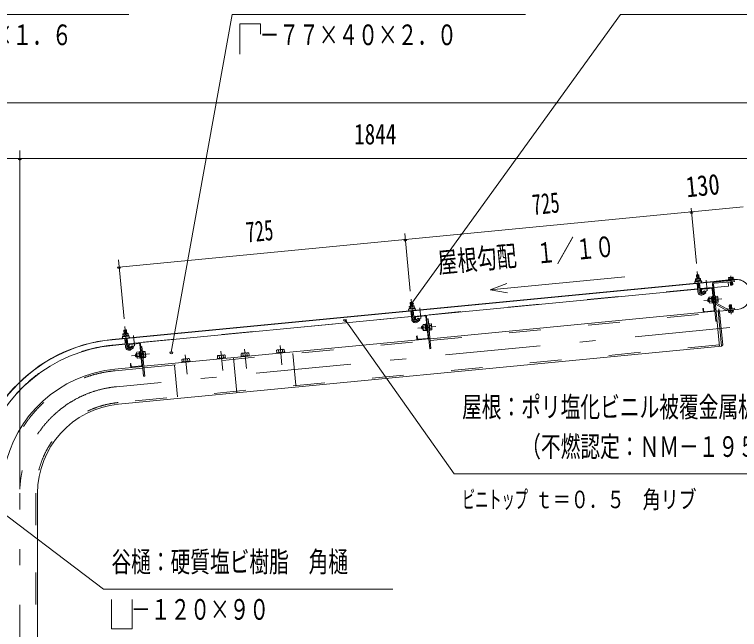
# Model space of a CAD drawing. Units: millimetres, scale not verified. Extents: x -31502 to 31507, y -14700 to 14700.
# Drawn here: x 21863 to 28261, y 6040 to 11466 of the extents above; entities that cross this region are included whole.
import ezdxf
from ezdxf.enums import TextEntityAlignment as Align

# ---------------------------------------------------------------- set-up
doc = ezdxf.new("R2010")
doc.units = ezdxf.units.MM
doc.header["$LTSCALE"] = 70
doc.linetypes.add('USER2', pattern=[10, 4, -6])
doc.linetypes.add('USER3', pattern=[24, 12, -5, 2, -5])
for name, color, linetype, lineweight in [('0-6_2-02BOLD', 7, 'Continuous', 18), ('0-7_2-12HIDDEN', 3, 'USER2', 18), ('0-8_2-22CENTER', 3, 'USER3', 18), ('0-9_2-42THIN', 4, 'Continuous', 18), ('0-A_2-52DIM', 3, 'Continuous', 18)]:
    doc.layers.add(name, color=color, linetype=linetype, lineweight=lineweight)
doc.styles.add('ＭＳ ゴシック', font='')
doc.styles.get('ＭＳ ゴシック').set_extended_font_data('MS Gothic')

msp = doc.modelspace()

# ---------------------------------------------------------------- linework, layer by layer
at = {"layer": '0-6_2-02BOLD'}
for p, q in [((27901.28, 9167.53), (27880.38, 9165.51)), ((22723.98, 8598.56), (28217.03, 9127.48)), ((28159.02, 9120.14), (22724.16, 8596.82)), ((27882.65, 9132.98), (27884.37, 9115.13)), ((27887.27, 9093.97), (27894.67, 9017.1)), ((27906.99, 9117.31), (27905.27, 9135.15)), ((27915.58, 9019.12), (27908.17, 9095.98)), ((28085.69, 8537.81), (28032.87, 9086.36)), ((28032.88, 9086.35), (28048.35, 8925.66)), ((28159.34, 9116.81), (28158.84, 9121.87)), ((28175.96, 9130.92), (28174.8, 9143.09)), ((28176.75, 9118.49), (28176.27, 9123.55)), ((28180.22, 9082.1), (28177.81, 9107.34)), ((28196.08, 9132.83), (28194.91, 9145.01)), ((28197.18, 9125.56), (28197.66, 9120.5)), ((25387.23, 8802.25), (27892.13, 9043.45)), ((27890.89, 9056.39), (27911.79, 9058.41)), ((27913.04, 9045.47), (28024.53, 9056.2)), ((27926.65, 9035.52), (27928.94, 9011.83)), ((27931.69, 9041.63), (28013.91, 9049.55)), ((28020.02, 9044.52), (28038, 8857.77)), ((28039.02, 9022.43), (28027.88, 9021.36)), ((27964.47, 9011.27), (27942.25, 8995.42)), ((27988.34, 8931.58), (27985.67, 8959.44)), ((28015.35, 8961.43), (27995.14, 8959.49)), ((28066.93, 8966.4), (28050.2, 8964.79)), ((27997.65, 8933.34), (28017.87, 8935.29)), ((28015.95, 8955.33), (28023.59, 8949.04)), ((28024.26, 8942.07), (28016.61, 8948.36)), ((28144.47, 8858.25), (28049.96, 8908.91)), ((28051.64, 8920.71), (28149.75, 8868.13)), ((28052.72, 8938.64), (28069.45, 8940.25)), ((25356.83, 8889.77), (25358.55, 8871.92)), ((25361.46, 8850.75), (25368.85, 8773.89)), ((25381.17, 8874.1), (25379.46, 8891.95)), ((25389.76, 8775.9), (25382.36, 8852.77)), ((28044.65, 8847.16), (25529.98, 8605.03)), ((28032.97, 8851.66), (27950.75, 8843.75)), ((28081.1, 8852.08), (28079.59, 8867.76)), ((28242.4, 8864.1), (28084.92, 8848.93)), ((28085.09, 8847.2), (28242.56, 8862.35)), ((28176.02, 8838.04), (28174.86, 8850.22)), ((28194.97, 8852.13), (28196.13, 8839.96)), ((22861.41, 8559.04), (25366.32, 8800.24)), ((25365.08, 8813.17), (25385.98, 8815.19)), ((25400.84, 8792.31), (25403.12, 8768.62)), ((25405.88, 8798.41), (25488.09, 8806.34)), ((25438.65, 8768.06), (25416.43, 8752.21)), ((25494.21, 8801.3), (25512.19, 8614.56)), ((25513.2, 8779.21), (25502.06, 8778.14)), ((25466.82, 8716.9), (25459.85, 8716.23)), ((25489.54, 8718.22), (25469.32, 8716.28)), ((25490.13, 8712.12), (25497.77, 8705.82)), ((25498.44, 8698.85), (25490.8, 8705.15)), ((25541.11, 8723.19), (25524.38, 8721.58)), ((22828.75, 8679.1), (22831.71, 8648.4)), ((22831.01, 8646.56), (22832.74, 8628.71)), ((22855.36, 8630.89), (22853.64, 8648.73)), ((25462.53, 8688.36), (25469.5, 8689.04)), ((25471.84, 8690.13), (25492.06, 8692.07)), ((25493.42, 8677.98), (25500.39, 8678.65)), ((25500.62, 8676.2), (25506.2, 8676.74)), ((25526.9, 8695.43), (25543.63, 8697.04)), ((22835.64, 8607.55), (22843.04, 8530.68)), ((22863.94, 8532.69), (22856.55, 8609.56)), ((25518.84, 8603.95), (23004.16, 8361.82)), ((25507.15, 8608.45), (25424.93, 8600.54)), ((22840.5, 8557.03), (22729.02, 8546.29)), ((22839.26, 8569.97), (22860.16, 8571.99)), ((22962.28, 8563.13), (22880.06, 8555.21)), ((22890.62, 8509.01), (22912.84, 8524.85)), ((22986.37, 8371.35), (22968.39, 8558.09)), ((22987.39, 8536.01), (22976.25, 8534.94)), ((22943.51, 8473.07), (22963.72, 8475.01)), ((22966.24, 8448.87), (22946.03, 8446.92)), ((22964.31, 8468.91), (22971.96, 8462.61)), ((22964.99, 8461.94), (22972.63, 8455.64)), ((22996.97, 8494.91), (22991.4, 8494.38)), ((22998.57, 8478.37), (23015.3, 8479.98)), ((23017.82, 8453.84), (23001.09, 8452.22)), ((23669.98, 8454.4), (23672.03, 8433.16)), ((23706.22, 8436.45), (23704.18, 8457.69)), ((23881.07, 8453.29), (23879.02, 8474.52)), ((23913.21, 8477.82), (23915.26, 8456.58)), ((23930.31, 8479.46), (23932.36, 8458.23)), ((23934.74, 8458.46), (23935.41, 8451.49)), ((24194.65, 8483.48), (24192.6, 8504.72)), ((24226.8, 8508.01), (24228.84, 8486.77)), ((24243.89, 8509.66), (24245.94, 8488.42)), ((24248.32, 8488.65), (24248.99, 8481.68)), ((23002.35, 8439.15), (23019.09, 8440.76)), ((23358.48, 8402.97), (23356.43, 8424.21)), ((23390.63, 8427.5), (23392.68, 8406.26)), ((23407.73, 8429.15), (23409.77, 8407.91)), ((23412.16, 8408.14), (23412.82, 8401.17)), ((23794.31, 8437.9), (23824.2, 8127.49)), ((22993.02, 8360.74), (22749.14, 8337.26)), ((22899.11, 8357.33), (22981.33, 8365.25)), ((22065.61, 5778.4), (22065.61, 7241.41))]:
    msp.add_line(p, q, dxfattribs=at)
for points in [[(27904.24, 9136.83), (27901.28, 9167.53), (27899.37, 9169.1), (27881.96, 9167.43), (27880.38, 9165.51), (27883.34, 9134.81)], [(27873.05, 9114.05), (27871.33, 9131.89), (27874.2, 9133.93), (27913.39, 9137.71), (27916.59, 9136.25), (27918.31, 9118.41)], [(28035.83, 9055.7), (28164.04, 9068.04), (28160.41, 9105.66)], [(28038.1, 9105.14), (28215.08, 9122.18), (28216.16, 9111.03), (28039.17, 9093.99)], [(28216.87, 9129.22), (28054.17, 9113.55), (28054.33, 9111.81)], [(28167.61, 9144.18), (28164.74, 9142.14), (28165.89, 9129.96)], [(28167.61, 9144.18), (28201.76, 9147.44), (28204.97, 9145.98), (28206.13, 9133.79)], [(28198.72, 9109.35), (28201.12, 9084.09), (28197.97, 9080.28), (28184.03, 9078.95), (28180.22, 9082.1), (28201.12, 9084.09)], [(27928.94, 9011.83), (27923.36, 9011.29), (27921.08, 9034.98)], [(27930.05, 9012.52), (27952.28, 9028.37), (27964.47, 9011.27)], [(28021.73, 9085.29), (28053.04, 8760.06), (28064.18, 8761.14)], [(27992.63, 8960.11), (27985.67, 8959.44), (27980.94, 8953.72), (27982.62, 8936.29), (27988.34, 8931.58), (27995.31, 8932.25)], [(28019.13, 8922.21), (27998.92, 8920.26), (27996.09, 8924.23), (27991.86, 8968.13), (27993.88, 8972.56), (28014.1, 8974.51)], [(28020.97, 8976.21), (28014, 8975.53), (28019.23, 8921.19), (28026.21, 8921.86)], [(28032.02, 8919.96), (28026.44, 8919.42), (28020.73, 8978.64), (28026.31, 8979.18)], [(28048.74, 8921.57), (28054.31, 8922.11), (28048.61, 8981.33), (28043.03, 8980.8)], [(28048.94, 8977.87), (28065.68, 8979.48), (28068.5, 8975.51), (28072.73, 8931.62), (28070.71, 8927.18), (28053.98, 8925.57)], [(25347.23, 8870.83), (25345.51, 8888.68), (25348.38, 8890.72), (25387.57, 8894.5), (25390.77, 8893.04), (25392.49, 8875.19)], [(25375.47, 8924.31), (25373.56, 8925.89), (25356.14, 8924.22), (25354.56, 8922.31)], [(25378.43, 8893.61), (25375.47, 8924.31), (25354.56, 8922.31), (25357.52, 8891.6)], [(28190.71, 8900.95), (28186.9, 8904.1), (28172.97, 8902.77), (28169.82, 8898.96)], [(28172.64, 8869.15), (28169.82, 8898.96), (28190.71, 8900.95), (28193.56, 8871.16)], [(22779.04, 8026.85), (28103.11, 8539.49), (28073.22, 8849.91), (28055.8, 8848.23)], [(27944.63, 8848.78), (27942.35, 8872.47), (27936.77, 8871.94), (27939.06, 8848.25)], [(28073.22, 8849.91), (28084.67, 8840.47), (28112.55, 8550.95), (28103.11, 8539.49)], [(28079.59, 8867.76), (28077.85, 8867.6), (28079.36, 8851.92)], [(28153.73, 8867.33), (28217.93, 8873.51), (28219, 8862.35), (28154.81, 8856.18)], [(28164.8, 8849.26), (28165.96, 8837.08), (28169.18, 8835.61), (28203.32, 8838.87), (28206.19, 8840.92), (28205.04, 8853.1)], [(25403.12, 8768.62), (25397.54, 8768.08), (25395.26, 8791.76)], [(25404.24, 8769.31), (25426.45, 8785.15), (25438.65, 8768.06)], [(25499.78, 8801.83), (25527.22, 8516.85), (25538.37, 8517.93), (25513.21, 8779.22)], [(25488.28, 8731.3), (25468.05, 8729.35), (25466.05, 8724.91)], [(25466.05, 8724.91), (25470.27, 8681.02), (25473.1, 8677.05), (25493.32, 8679)], [(25495.16, 8732.99), (25488.18, 8732.32), (25493.42, 8677.98)], [(25500.62, 8676.2), (25494.91, 8735.43), (25500.49, 8735.97)], [(25522.92, 8678.35), (25528.49, 8678.89), (25522.79, 8738.12), (25517.21, 8737.58)], [(25523.12, 8734.65), (25539.86, 8736.27), (25542.69, 8732.3), (25546.91, 8688.4), (25544.9, 8683.97), (25528.16, 8682.35)], [(22821.42, 8627.63), (22819.7, 8645.47), (22822.57, 8647.51), (22861.75, 8651.29), (22864.95, 8649.83), (22866.68, 8631.98)], [(22852.61, 8650.41), (22849.65, 8681.11), (22828.75, 8679.1), (22830.33, 8681.01), (22847.74, 8682.69), (22849.65, 8681.11)], [(25418.82, 8605.57), (25416.54, 8629.25), (25410.96, 8628.72), (25413.24, 8605.03)], [(22875.02, 8549.1), (22877.3, 8525.41), (22871.73, 8524.87), (22869.45, 8548.56)], [(22912.84, 8524.85), (22900.64, 8541.94), (22878.43, 8526.1)], [(22973.97, 8558.63), (23001.41, 8273.65), (23012.55, 8274.72), (22987.39, 8536.01)], [(24177.55, 8481.83), (24175.5, 8503.07), (24180.65, 8506.74), (24238.14, 8512.28), (24243.89, 8509.66)], [(22936.72, 8445.16), (22930.99, 8449.88), (22929.31, 8467.3), (22934.03, 8473.03)], [(22943.69, 8445.83), (22936.72, 8445.16), (22934.03, 8473.03), (22941, 8473.7)], [(22962.47, 8488.1), (22942.25, 8486.15), (22940.23, 8481.71), (22944.45, 8437.81), (22947.29, 8433.85), (22967.51, 8435.79)], [(22974.58, 8435.44), (22967.6, 8434.77), (22962.37, 8489.11), (22969.34, 8489.79)], [(22974.68, 8492.76), (22969.1, 8492.23), (22974.81, 8433), (22980.38, 8433.53)], [(22996.97, 8494.91), (23002.68, 8435.68), (22997.11, 8435.15)], [(23019.09, 8440.76), (23021.1, 8445.19), (23016.87, 8489.09), (23014.05, 8493.06), (22997.31, 8491.45)], [(23654.93, 8431.51), (23652.89, 8452.76), (23658.03, 8456.43), (23715.52, 8461.96), (23721.27, 8459.34), (23723.32, 8438.1)], [(23934.74, 8458.46), (23861.58, 8451.41), (23862.25, 8444.44)], [(23863.96, 8451.64), (23861.92, 8472.88), (23867.07, 8476.55), (23924.56, 8482.09), (23930.31, 8479.46)], [(24248.32, 8488.65), (24175.16, 8481.6), (24175.83, 8474.63)], [(22887.42, 8361.83), (22885.15, 8385.51), (22890.72, 8386.05), (22893.01, 8362.36)], [(23412.16, 8408.14), (23338.99, 8401.09), (23339.66, 8394.12)], [(23341.38, 8401.32), (23339.33, 8422.56), (23344.48, 8426.23), (23401.97, 8431.77), (23407.73, 8429.15)], [(23726.38, 8431.36), (23725.71, 8438.33), (23652.55, 8431.28), (23653.21, 8424.32)]]:
    msp.add_lwpolyline(points, dxfattribs=at)
for points in [[(27923.55, 9118.91), (27924.09, 9113.34), (27868.34, 9107.96), (27867.81, 9113.53)], [(28164.23, 9129.8), (28164.77, 9124.22), (28208.33, 9128.38), (28207.79, 9133.95)], [(25397.73, 8875.69), (25398.27, 8870.12), (25342.52, 8864.74), (25341.99, 8870.32)], [(28162.61, 8854.68), (28163.13, 8849.1), (28206.7, 8853.26), (28206.16, 8858.83)], [(25456.81, 8693.08), (25462.53, 8688.36), (25459.85, 8716.23), (25455.12, 8710.5)], [(22871.92, 8632.49), (22816.18, 8627.12), (22816.72, 8621.54), (22872.45, 8626.92)]]:
    msp.add_lwpolyline(points, close=True, dxfattribs=at)
for centre, radius, start, end in [((27872.5, 9101.33), 7, 95.49939, 275.49939), ((27877.78, 9124.17), 10.06, 61.11575, 121.11575), ((27897.4, 9098.38), 37.62, 77.91205, 113.08797), ((27911.73, 9127.44), 10.06, 69.88426, 129.88426), ((27921.27, 9106.03), 7, 275.5002, 95.5002), ((28039.84, 9087.02), 18.2, 95.50003, 185.50002), ((28039.84, 9087.02), 7, 95.50003, 185.50002), ((28170.38, 9136.3), 8.11, 56.9164, 95.44783), ((28187.51, 9116.16), 29.79, 75.61871, 115.27916), ((28200.54, 9139.18), 8.11, 95.44783, 133.99406), ((28229.71, 8995.78), 134.05, 275.50003, 95.50003), ((28229.71, 8995.78), 132.3, 275.50003, 95.50003), ((27932.23, 9036.05), 11.2, 95.49878, 185.49857), ((27932.23, 9036.05), 5.6, 95.49878, 185.4908), ((28014.45, 9043.98), 11.2, 5.5027, 95.5027), ((28014.45, 9043.98), 5.6, 5.5027, 95.5027), ((27924.72, 9019.99), 30.18, 185.5, 305.5), ((27924.72, 9019.99), 9.19, 185.5, 305.5), ((28002.1, 8966.76), 10.07, 185.50095, 226.22777), ((28030.41, 8949.69), 36.61, 164.47554, 206.52635), ((28058.71, 8972.21), 10.07, 324.77412, 5.50095), ((28034.18, 8950.06), 36.61, 344.47554, 26.52635), ((25385.91, 8884.22), 10.06, 69.88426, 129.88426), ((28005.88, 8927.53), 10.07, 144.77412, 185.50095), ((28054.62, 8926.27), 6.3, 226.24097, 241.79402), ((28062.49, 8932.98), 10.07, 5.50095, 46.22777), ((25346.68, 8858.12), 7, 95.49939, 275.49939), ((25351.97, 8880.96), 10.06, 61.11575, 121.11575), ((25371.58, 8855.17), 37.62, 77.91205, 113.08797), ((25395.45, 8862.82), 7, 275.5002, 95.5002), ((27950.21, 8849.32), 11.2, 185.49792, 275.50047), ((27950.21, 8849.32), 5.6, 185.4908, 275.50047), ((28032.43, 8857.23), 5.6, 275.51155, 5.5027), ((28032.43, 8857.23), 11.2, 275.51155, 5.5027), ((28084.58, 8852.42), 5.25, 185.50003, 275.50003), ((28084.58, 8852.42), 3.5, 185.50003, 275.50003), ((28153.06, 8874.3), 18.2, 241.8121, 275.50003), ((28153.06, 8874.3), 7, 241.81552, 275.50003), ((28170.39, 8843.87), 8.11, 275.44783, 313.99406), ((28183.42, 8866.89), 29.79, 255.61871, 295.27916), ((28200.55, 8846.75), 8.11, 236.9164, 275.44783), ((25398.91, 8776.78), 30.18, 185.5, 305.5), ((25398.91, 8776.78), 9.19, 185.5, 305.5), ((25406.41, 8792.84), 11.2, 95.49878, 185.49857), ((25406.41, 8792.84), 5.6, 95.49878, 185.4908), ((25488.63, 8800.76), 11.2, 5.5027, 95.5027), ((25488.63, 8800.76), 5.6, 5.5027, 95.5027), ((25476.29, 8723.55), 10.07, 185.50095, 226.22777), ((25504.6, 8706.48), 36.61, 164.47554, 206.52635), ((25532.89, 8728.99), 10.07, 324.77412, 5.50095), ((25508.37, 8706.84), 36.61, 344.47554, 26.52635), ((22826.15, 8637.75), 10.06, 61.11575, 121.11575), ((22845.77, 8611.96), 37.62, 77.91205, 113.08797), ((22860.09, 8641.02), 10.06, 69.88426, 129.88426), ((25480.06, 8684.32), 10.07, 144.77412, 185.50095), ((25536.67, 8689.77), 10.07, 5.50095, 46.22777), ((22854.67, 7241.41), 1363.42, 95.5, 179.26999), ((22854.67, 7241.41), 1361.67, 95.49997, 179.26906), ((22820.87, 8614.91), 7, 95.49939, 275.49939), ((22869.64, 8619.61), 7, 275.5002, 95.5002), ((25424.39, 8606.11), 11.2, 185.49792, 275.50047), ((25424.39, 8606.11), 5.6, 185.4908, 275.50047), ((25506.62, 8614.02), 5.6, 275.51155, 5.5027), ((25506.62, 8614.02), 11.2, 275.51155, 5.5027), ((22854.67, 7241.41), 1310.92, 95.5, 163.56755), ((22873.09, 8533.58), 30.18, 185.5, 305.5), ((22873.09, 8533.58), 9.19, 185.5, 305.5), ((22880.59, 8549.63), 11.2, 95.49878, 185.49857), ((22880.59, 8549.63), 5.6, 95.49878, 185.4908), ((22962.81, 8557.56), 11.2, 5.5027, 95.5027), ((22962.81, 8557.56), 5.6, 5.5027, 95.5027), ((24236.31, 8498.8), 13.24, 95.5, 135.93115), ((22950.47, 8480.34), 10.07, 185.50095, 226.22777), ((22978.78, 8463.27), 36.61, 164.47554, 206.52635), ((22954.25, 8441.12), 10.07, 144.77412, 185.50095), ((23007.07, 8485.79), 10.07, 324.77412, 5.50095), ((22982.55, 8463.63), 36.61, 344.47554, 26.52635), ((23010.86, 8446.56), 10.07, 5.50095, 46.22777), ((23662.4, 8443.54), 13.24, 55.07169, 95.5), ((23691.4, 8411.19), 48.23, 74.6357, 116.3643), ((23713.69, 8448.48), 13.24, 95.5, 135.93115), ((23871.43, 8463.66), 13.24, 55.07169, 95.5), ((23900.43, 8431.31), 48.23, 74.6357, 116.3643), ((23922.72, 8468.61), 13.24, 95.5, 135.93115), ((24185.02, 8493.86), 13.24, 55.07169, 95.5), ((24214.02, 8461.5), 48.23, 74.6357, 116.3643), ((23348.85, 8413.35), 13.24, 55.07169, 95.5), ((23377.85, 8381), 48.23, 74.6357, 116.3643), ((23400.14, 8418.29), 13.24, 95.5, 135.93115), ((22854.67, 7241.41), 1100.92, 95.49995, 169.34677), ((22898.58, 8362.9), 11.2, 185.49792, 275.50047), ((22898.58, 8362.9), 5.6, 185.4908, 275.50047), ((22980.8, 8370.82), 5.6, 275.51155, 5.5027), ((22980.8, 8370.82), 11.2, 275.51155, 5.5027), ((22854.67, 7241.41), 789.08, 95.49997, 180)]:
    msp.add_arc(centre, radius, start, end, dxfattribs=at)
at = {"layer": '0-7_2-12HIDDEN'}
for p, q in [((27891.97, 9045.19), (25387.06, 8803.99)), ((27912.87, 9047.2), (28024.36, 9057.93)), ((28035.66, 9057.44), (28163.87, 9069.78)), ((25531.39, 8590.39), (28046.07, 8832.53)), ((25366.15, 8801.98), (22861.24, 8560.79)), ((23005.58, 8347.18), (25520.24, 8589.32)), ((22840.34, 8558.77), (22728.85, 8548.04)), ((28084.28, 8552.44), (22777.63, 8041.48)), ((24318.3, 8473.58), (24345.38, 8192.43)), ((22750.56, 8322.63), (22994.43, 8346.11)), ((23300.21, 8091.8), (23273.14, 8372.95)), ((22050.91, 7241.41), (22050.91, 5778.4))]:
    msp.add_line(p, q, dxfattribs=at)
for radius, start, end in [(1312.67, 95.5, 163.57619), (1086.22, 95.49997, 169.33789), (803.77, 95.49997, 180)]:
    msp.add_arc((22854.67, 7241.41), radius, start, end, dxfattribs=at)
at = {"layer": '0-8_2-22CENTER'}
for p, q in [((27887.76, 9198.43), (27905.13, 9018.11)), ((28191.41, 9075.79), (28183.26, 9160.43)), ((27974.48, 9028.17), (27965.56, 9120.84)), ((27936.15, 9003.97), (27969.63, 9027.84)), ((25361.95, 8955.22), (25379.31, 8774.89)), ((28105.46, 8956.92), (27946.95, 8941.64)), ((28179.52, 8907.27), (28187.67, 8822.63)), ((25448.66, 8784.95), (25439.75, 8877.63)), ((25410.34, 8760.76), (25443.81, 8784.63)), ((28175.27, 8703.08), (22764.09, 8182.06)), ((22853.49, 8531.69), (22836.13, 8712.01)), ((25421.12, 8698.43), (25579.64, 8713.71)), ((22922.85, 8541.75), (22913.93, 8634.42)), ((22917.99, 8541.42), (22884.52, 8517.56)), ((23892.46, 8514.16), (23908.9, 8343.44)), ((24222.48, 8373.64), (24206.04, 8544.35)), ((22895.31, 8455.23), (23053.83, 8470.5)), ((23369.87, 8463.84), (23386.31, 8293.13)), ((23699.86, 8323.32), (23683.42, 8494.03)), ((21909.68, -1302.1), (21909.68, 7241.41))]:
    msp.add_line(p, q, dxfattribs=at)
for centre, radius, start, end in [((27924.72, 9019.99), 19.69, 185.5, 305.5), ((25398.91, 8776.78), 19.69, 185.5, 305.5), ((22873.09, 8533.58), 19.69, 185.5, 305.5), ((22854.67, 7241.41), 945, 95.49997, 180)]:
    msp.add_arc(centre, radius, start, end, dxfattribs=at)
at = {"layer": '0-9_2-42THIN'}
for p, q in [((27885.08, 9134.98), (27881.96, 9167.43)), ((27899.37, 9169.1), (27902.5, 9136.66)), ((27910.05, 9058.23), (27906.43, 9095.81)), ((28179.05, 9123.82), (28179.53, 9118.76)), ((28180.6, 9107.61), (28183.28, 9079.58)), ((28194.86, 9120.23), (28194.38, 9125.3)), ((28198.6, 9081.04), (28195.93, 9109.08)), ((27912.42, 9051.9), (27910.05, 9058.23)), ((25359.26, 8891.76), (25356.14, 8924.21)), ((25373.56, 8925.89), (25376.68, 8893.45)), ((27992.97, 8956.64), (27982.51, 8955.63)), ((27984.52, 8934.73), (27994.98, 8935.74)), ((28175.44, 8869.42), (28172.33, 8902.01)), ((28187.67, 8903.48), (28190.77, 8870.9)), ((25467.15, 8713.42), (25456.7, 8712.41)), ((22833.45, 8648.56), (22830.33, 8681.01)), ((22847.74, 8682.69), (22850.86, 8650.24)), ((25458.71, 8691.51), (25469.16, 8692.52)), ((22837.38, 8607.71), (22841, 8570.13)), ((22858.42, 8571.82), (22854.8, 8609.39)), ((22841, 8570.14), (22839.88, 8563.47)), ((22860.79, 8565.49), (22858.42, 8571.82)), ((22941.33, 8470.21), (22930.88, 8469.2)), ((22932.9, 8448.3), (22943.34, 8449.31))]:
    msp.add_line(p, q, dxfattribs=at)
for points in [[(27889.02, 9094.14), (27892.63, 9056.56), (27891.51, 9049.88)], [(25363.2, 8850.92), (25366.82, 8813.35), (25365.7, 8806.68)], [(25386.6, 8808.69), (25384.23, 8815.02), (25380.62, 8852.59)]]:
    msp.add_lwpolyline(points, dxfattribs=at)
at = {"layer": '0-A_2-52DIM'}
for p, q in [((19862.18, 11465.9), (22872.18, 11465.9)), ((27212.17, 11465.9), (25370.17, 8917.86)), ((27212.17, 11465.9), (30012.17, 11465.9)), ((23852.18, 11383.92), (23852.18, 11115.9)), ((28363.66, 10685.45), (14300.68, 10685.45)), ((21909.67, 10265.45), (21909.67, 7277.93)), ((21909.68, 7277.93), (21909.68, 10265.45)), ((14300.68, 10195.45), (28363.66, 10195.45)), ((21923.67, 10195.45), (21895.67, 10195.45)), ((21923.68, 10195.45), (21895.68, 10195.45)), ((22785.53, 9237.56), (28293.55, 9767.92)), ((27833.96, 9757.32), (27881.05, 9268.11)), ((27851.16, 9723.97), (27823.16, 9723.97)), ((25325.34, 9480.76), (25297.34, 9480.76)), ((25355.24, 9024.9), (25306.31, 9533.02)), ((22829.42, 8781.69), (22779.46, 9300.62)), ((22799.53, 9237.55), (22771.53, 9237.55)), ((26059.62, 9035.89), (27249.03, 9150.42)), ((25384.17, 8917.86), (25356.17, 8917.86)), ((24793.78, 8772.44), (24765.78, 8772.44)), ((23260.59, 8486.06), (23232.59, 8486.06))]:
    msp.add_line(p, q, dxfattribs=at)
for points in [[(23246.59, 8486.06), (23782.18, 11465.9), (26372.18, 11465.9)], [(23852.18, 11383.92), (24032.47, 11383.92), (24032.47, 11293.77)], [(26207.14, 9091.05), (26059.62, 9035.89), (26214.96, 9009.89)], [(24779.78, 8772.44), (25742.17, 7412.9), (29382.17, 7412.9)], [(21558.98, 7220.38), (22647.53, 6396.09), (25202.54, 6396.09)], [(22901.83, 6303.61), (22901.83, 6046.09), (22717.53, 6046.09), (22717.53, 6303.61)]]:
    msp.add_lwpolyline(points, dxfattribs=at)
for centre in [(21909.67, 10195.45), (21909.68, 10195.45), (27837.16, 9723.97), (25311.34, 9480.76), (22785.53, 9237.55), (25370.17, 8917.86), (24779.78, 8772.44), (23246.59, 8486.06)]:
    msp.add_arc(centre, 14, 180, 0, dxfattribs=at)

# ---------------------------------------------------------------- texts
at = {"layer": '0-A_2-52DIM', "color": 7, "style": 'ＭＳ ゴシック'}
for s, height, width, p in [('\u3000－６０×３０×１０×１．６', 182.3, 0.7, (19932.17, 11140.77)), ('\u3000－７７×４０×２．０', 182.3, 0.7, (23852.18, 11140.77)), ('1844', 182.3, 0.75, (24860.09, 10265.45)), ('屋根：ポリ塩化ビニル被覆金属板', 182.3, 0.7, (25812.17, 7857.77)), ('\u3000\u3000\u3000（不燃認定：ＮＭ－１９５７）', 182.3, 0.7, (25812.17, 7507.78)), ('ビニトップ ', 155, 0.55, (25812.17, 7062.9)), ('ｔ＝０．５\u3000角リブ', 155, 0.75, (26455.15, 7062.9)), ('谷樋：硬質塩ビ樹脂\u3000角樋', 182.3, 0.7, (22717.53, 6490.97)), ('\u3000－１２０×９０', 182.3, 0.7, (22717.53, 6070.96))]:
    msp.add_text(s, height=height, dxfattribs=dict(at, width=width)).set_placement(p, align=Align.BOTTOM_LEFT)
for s, rotation, width, p in [('130', 5.5, 0.8, (27802.75, 9798.39)), ('725', 5.5, 0.65, (26445.03, 9642.66)), ('725', 5.499, 0.65, (23919.21, 9399.46)), ('屋根勾配\u3000１／１０', 5.5, 0.7, (25612.08, 9128.72))]:
    msp.add_text(s, height=182.3, rotation=rotation, dxfattribs=dict(at, width=width)).set_placement(p, align=Align.BOTTOM_LEFT)

doc.saveas('drawing.dxf')
